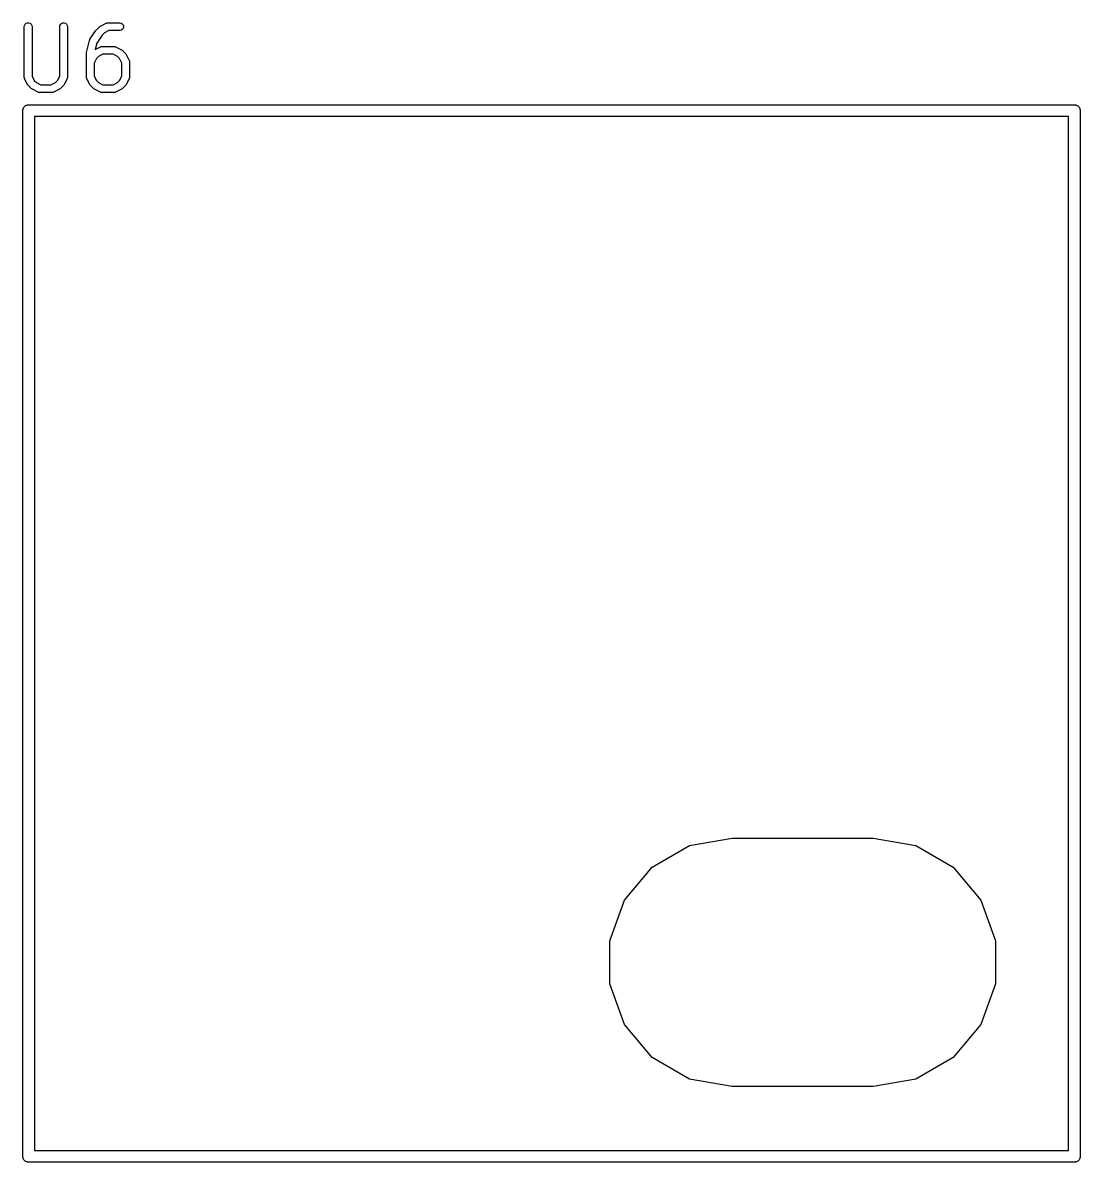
# Model space of a CAD drawing. Extents: x 101.3 to 133.5, y -168.4 to -100.4.
# Drawn here: x 101.33 to 114.95, y -156.47 to -141.79 of the extents above; entities that cross this region are included whole.
import ezdxf

# ---------------------------------------------------------------- set-up
doc = ezdxf.new("R2010")
doc.units = 0
doc.header["$MEASUREMENT"] = 0
doc.layers.add('BLACK', color=7, linetype='CONTINUOUS')

msp = doc.modelspace()

# ---------------------------------------------------------------- linework, layer by layer
at = {"layer": 'Black'}
for p, q in [((101.347, -141.84), (101.35, -141.823)), ((101.347, -142.488), (101.347, -141.84)), ((101.35, -141.823), (101.359, -141.808)), ((101.359, -141.808), (101.372, -141.797)), ((101.372, -141.797), (101.388, -141.791)), ((101.388, -141.791), (101.406, -141.791)), ((101.406, -141.791), (101.422, -141.797)), ((101.422, -141.797), (101.435, -141.808)), ((101.435, -141.808), (101.444, -141.823)), ((101.444, -141.823), (101.447, -141.84)), ((101.447, -141.84), (101.447, -142.476)), ((101.804, -141.84), (101.807, -141.823)), ((101.804, -142.476), (101.804, -141.84)), ((101.807, -141.823), (101.816, -141.808)), ((101.816, -141.808), (101.829, -141.797)), ((101.829, -141.797), (101.845, -141.791)), ((101.845, -141.791), (101.863, -141.791)), ((101.863, -141.791), (101.879, -141.797)), ((101.879, -141.797), (101.892, -141.808)), ((101.892, -141.808), (101.901, -141.823)), ((101.901, -141.823), (101.904, -141.84)), ((101.904, -141.84), (101.904, -142.488)), ((102.193, -142.003), (102.27, -141.888)), ((102.27, -141.888), (102.273, -141.885)), ((102.273, -141.885), (102.276, -141.881)), ((102.276, -141.881), (102.314, -141.843)), ((102.314, -141.843), (102.32, -141.838)), ((102.32, -141.838), (102.327, -141.833)), ((102.327, -141.833), (102.403, -141.795)), ((102.379, -141.919), (102.35, -141.948)), ((102.437, -141.89), (102.379, -141.919)), ((102.403, -141.795), (102.406, -141.794)), ((102.406, -141.794), (102.408, -141.793)), ((102.408, -141.793), (102.414, -141.792)), ((102.414, -141.792), (102.42, -141.79)), ((102.42, -141.79), (102.423, -141.791)), ((102.423, -141.791), (102.425, -141.79)), ((102.425, -141.79), (102.578, -141.79)), ((102.578, -141.89), (102.437, -141.89)), ((102.578, -141.79), (102.595, -141.793)), ((102.595, -141.887), (102.578, -141.89)), ((102.595, -141.793), (102.61, -141.802)), ((102.61, -141.878), (102.595, -141.887)), ((102.61, -141.802), (102.621, -141.815)), ((102.621, -141.865), (102.61, -141.878)), ((102.621, -141.815), (102.627, -141.831)), ((102.627, -141.849), (102.621, -141.865)), ((102.627, -141.831), (102.627, -141.849)), ((102.148, -142.171), (102.186, -142.018)), ((102.186, -142.018), (102.19, -142.011)), ((102.19, -142.011), (102.193, -142.003)), ((102.281, -142.051), (102.261, -142.133)), ((102.35, -141.948), (102.281, -142.051)), ((102.147, -142.183), (102.148, -142.177)), ((102.147, -142.488), (102.147, -142.183)), ((102.148, -142.177), (102.148, -142.171)), ((102.261, -142.133), (102.327, -142.1)), ((102.361, -142.195), (102.303, -142.224)), ((102.327, -142.1), (102.33, -142.099)), ((102.33, -142.099), (102.332, -142.098)), ((102.332, -142.098), (102.338, -142.097)), ((102.338, -142.097), (102.344, -142.095)), ((102.344, -142.095), (102.346, -142.095)), ((102.346, -142.095), (102.349, -142.095)), ((102.349, -142.095), (102.502, -142.095)), ((102.49, -142.195), (102.361, -142.195)), ((102.548, -142.224), (102.49, -142.195)), ((102.502, -142.095), (102.504, -142.095)), ((102.504, -142.095), (102.507, -142.095)), ((102.507, -142.095), (102.513, -142.097)), ((102.513, -142.097), (102.519, -142.098)), ((102.519, -142.098), (102.521, -142.099)), ((102.521, -142.099), (102.524, -142.1)), ((102.524, -142.1), (102.6, -142.138)), ((102.6, -142.138), (102.607, -142.143)), ((102.607, -142.143), (102.613, -142.148)), ((102.613, -142.148), (102.651, -142.186)), ((102.651, -142.186), (102.656, -142.192)), ((102.656, -142.192), (102.661, -142.199)), ((102.661, -142.199), (102.699, -142.275)), ((102.276, -142.251), (102.247, -142.309)), ((102.247, -142.309), (102.247, -142.476)), ((102.303, -142.224), (102.276, -142.251)), ((102.575, -142.251), (102.548, -142.224)), ((102.604, -142.309), (102.575, -142.251)), ((102.604, -142.476), (102.604, -142.309)), ((102.699, -142.275), (102.7, -142.278)), ((102.7, -142.278), (102.701, -142.28)), ((102.701, -142.28), (102.702, -142.286)), ((102.702, -142.286), (102.704, -142.291)), ((102.704, -142.291), (102.704, -142.294)), ((102.704, -142.294), (102.704, -142.297)), ((102.704, -142.297), (102.704, -142.488)), ((101.347, -142.49), (101.347, -142.488)), ((101.347, -142.493), (101.347, -142.49)), ((101.349, -142.499), (101.347, -142.493)), ((101.35, -142.505), (101.349, -142.499)), ((101.351, -142.507), (101.35, -142.505)), ((101.352, -142.51), (101.351, -142.507)), ((101.39, -142.586), (101.352, -142.51)), ((101.447, -142.476), (101.476, -142.534)), ((101.775, -142.534), (101.804, -142.476)), ((101.899, -142.51), (101.861, -142.586)), ((101.9, -142.507), (101.899, -142.51)), ((101.901, -142.505), (101.9, -142.507)), ((101.902, -142.499), (101.901, -142.505)), ((101.904, -142.493), (101.902, -142.499)), ((101.904, -142.488), (101.904, -142.49)), ((101.904, -142.49), (101.904, -142.493)), ((102.147, -142.49), (102.147, -142.488)), ((102.147, -142.493), (102.147, -142.49)), ((102.149, -142.499), (102.147, -142.493)), ((102.15, -142.505), (102.149, -142.499)), ((102.151, -142.507), (102.15, -142.505)), ((102.152, -142.51), (102.151, -142.507)), ((102.19, -142.586), (102.152, -142.51)), ((102.247, -142.476), (102.276, -142.534)), ((102.575, -142.534), (102.604, -142.476)), ((102.699, -142.51), (102.661, -142.586)), ((102.7, -142.507), (102.699, -142.51)), ((102.701, -142.505), (102.7, -142.507)), ((102.702, -142.499), (102.701, -142.505)), ((102.704, -142.493), (102.702, -142.499)), ((102.704, -142.488), (102.704, -142.49)), ((102.704, -142.49), (102.704, -142.493)), ((101.395, -142.593), (101.39, -142.586)), ((101.4, -142.599), (101.395, -142.593)), ((101.438, -142.637), (101.4, -142.599)), ((101.444, -142.642), (101.438, -142.637)), ((101.451, -142.647), (101.444, -142.642)), ((101.527, -142.685), (101.451, -142.647)), ((101.476, -142.534), (101.503, -142.561)), ((101.503, -142.561), (101.561, -142.59)), ((101.561, -142.59), (101.69, -142.59)), ((101.69, -142.59), (101.748, -142.561)), ((101.8, -142.647), (101.724, -142.685)), ((101.748, -142.561), (101.775, -142.534)), ((101.807, -142.642), (101.8, -142.647)), ((101.813, -142.637), (101.807, -142.642)), ((101.851, -142.599), (101.813, -142.637)), ((101.856, -142.593), (101.851, -142.599)), ((101.861, -142.586), (101.856, -142.593)), ((102.195, -142.593), (102.19, -142.586)), ((102.2, -142.599), (102.195, -142.593)), ((102.238, -142.637), (102.2, -142.599)), ((102.244, -142.642), (102.238, -142.637)), ((102.251, -142.647), (102.244, -142.642)), ((102.327, -142.685), (102.251, -142.647)), ((102.276, -142.534), (102.303, -142.561)), ((102.303, -142.561), (102.361, -142.59)), ((102.361, -142.59), (102.49, -142.59)), ((102.49, -142.59), (102.548, -142.561)), ((102.6, -142.647), (102.524, -142.685)), ((102.548, -142.561), (102.575, -142.534)), ((102.607, -142.642), (102.6, -142.647)), ((102.613, -142.637), (102.607, -142.642)), ((102.651, -142.599), (102.613, -142.637)), ((102.656, -142.593), (102.651, -142.599)), ((102.661, -142.586), (102.656, -142.593)), ((101.53, -142.686), (101.527, -142.685)), ((101.532, -142.687), (101.53, -142.686)), ((101.538, -142.688), (101.532, -142.687)), ((101.544, -142.69), (101.538, -142.688)), ((101.546, -142.69), (101.544, -142.69)), ((101.549, -142.69), (101.546, -142.69)), ((101.702, -142.69), (101.549, -142.69)), ((101.704, -142.69), (101.702, -142.69)), ((101.707, -142.69), (101.704, -142.69)), ((101.713, -142.688), (101.707, -142.69)), ((101.719, -142.687), (101.713, -142.688)), ((101.721, -142.686), (101.719, -142.687)), ((101.724, -142.685), (101.721, -142.686)), ((102.33, -142.686), (102.327, -142.685)), ((102.332, -142.687), (102.33, -142.686)), ((102.338, -142.688), (102.332, -142.687)), ((102.344, -142.69), (102.338, -142.688)), ((102.346, -142.69), (102.344, -142.69)), ((102.349, -142.69), (102.346, -142.69)), ((102.502, -142.69), (102.349, -142.69)), ((102.504, -142.69), (102.502, -142.69)), ((102.507, -142.69), (102.504, -142.69)), ((102.513, -142.688), (102.507, -142.69)), ((102.519, -142.687), (102.513, -142.688)), ((102.521, -142.686), (102.519, -142.687)), ((102.524, -142.685), (102.521, -142.686)), ((101.328, -142.922), (101.329, -142.916)), ((101.328, -156.392), (101.328, -142.922)), ((101.329, -142.909), (101.331, -142.903)), ((101.329, -142.916), (101.329, -142.909)), ((101.331, -142.903), (101.333, -142.896)), ((101.333, -142.896), (101.336, -142.891)), ((101.336, -142.891), (101.338, -142.884)), ((101.338, -142.884), (101.342, -142.879)), ((101.342, -142.879), (101.346, -142.874)), ((101.346, -142.874), (101.351, -142.87)), ((101.351, -142.87), (101.355, -142.865)), ((101.355, -142.865), (101.36, -142.861)), ((101.36, -142.861), (101.365, -142.857)), ((101.365, -142.857), (101.372, -142.855)), ((101.372, -142.855), (101.377, -142.852)), ((101.377, -142.852), (101.384, -142.85)), ((101.384, -142.85), (101.39, -142.848)), ((101.39, -142.848), (101.397, -142.848)), ((101.397, -142.848), (101.403, -142.847)), ((101.403, -142.847), (114.873, -142.847)), ((114.873, -142.847), (114.879, -142.848)), ((114.879, -142.848), (114.886, -142.848)), ((114.886, -142.848), (114.892, -142.85)), ((114.892, -142.85), (114.899, -142.852)), ((114.899, -142.852), (114.904, -142.855)), ((114.904, -142.855), (114.91, -142.857)), ((114.91, -142.857), (114.916, -142.861)), ((114.916, -142.861), (114.921, -142.865)), ((114.921, -142.865), (114.925, -142.87)), ((114.925, -142.87), (114.93, -142.874)), ((114.93, -142.874), (114.934, -142.879)), ((114.934, -142.879), (114.938, -142.884)), ((114.938, -142.884), (114.94, -142.891)), ((114.94, -142.891), (114.943, -142.896)), ((114.943, -142.896), (114.945, -142.903)), ((114.945, -142.903), (114.947, -142.909)), ((114.947, -142.909), (114.947, -142.916)), ((114.947, -142.916), (114.948, -142.922)), ((114.948, -142.922), (114.948, -156.392)), ((101.478, -142.997), (101.478, -156.317)), ((114.798, -142.997), (101.478, -142.997)), ((114.798, -156.317), (114.798, -142.997)), ((109.916, -152.388), (110.463, -152.292)), ((110.463, -152.292), (112.283, -152.292)), ((112.283, -152.292), (112.83, -152.388)), ((109.435, -152.666), (109.916, -152.388)), ((112.83, -152.388), (113.311, -152.666)), ((109.078, -153.092), (109.435, -152.666)), ((113.311, -152.666), (113.668, -153.092)), ((108.888, -153.614), (109.078, -153.092)), ((113.668, -153.092), (113.858, -153.614)), ((108.888, -154.17), (108.888, -153.614)), ((113.858, -153.614), (113.858, -154.17)), ((109.078, -154.692), (108.888, -154.17)), ((113.858, -154.17), (113.668, -154.692)), ((109.435, -155.118), (109.078, -154.692)), ((113.668, -154.692), (113.311, -155.118)), ((109.916, -155.396), (109.435, -155.118)), ((113.311, -155.118), (112.83, -155.396)), ((110.463, -155.492), (109.916, -155.396)), ((112.83, -155.396), (112.283, -155.492)), ((112.283, -155.492), (110.463, -155.492)), ((101.329, -156.398), (101.328, -156.392)), ((101.329, -156.405), (101.329, -156.398)), ((101.331, -156.411), (101.329, -156.405)), ((101.333, -156.418), (101.331, -156.411)), ((101.336, -156.423), (101.333, -156.418)), ((101.338, -156.429), (101.336, -156.423)), ((101.342, -156.435), (101.338, -156.429)), ((101.346, -156.44), (101.342, -156.435)), ((101.351, -156.444), (101.346, -156.44)), ((101.355, -156.449), (101.351, -156.444)), ((101.36, -156.453), (101.355, -156.449)), ((101.365, -156.457), (101.36, -156.453)), ((101.478, -156.317), (114.798, -156.317)), ((114.916, -156.453), (114.91, -156.457)), ((114.921, -156.449), (114.916, -156.453)), ((114.925, -156.444), (114.921, -156.449)), ((114.93, -156.44), (114.925, -156.444)), ((114.934, -156.435), (114.93, -156.44)), ((114.938, -156.429), (114.934, -156.435)), ((114.94, -156.423), (114.938, -156.429)), ((114.943, -156.418), (114.94, -156.423)), ((114.945, -156.411), (114.943, -156.418)), ((114.947, -156.405), (114.945, -156.411)), ((114.948, -156.392), (114.947, -156.398)), ((114.947, -156.398), (114.947, -156.405)), ((101.372, -156.459), (101.365, -156.457)), ((101.377, -156.462), (101.372, -156.459)), ((101.384, -156.464), (101.377, -156.462)), ((101.39, -156.466), (101.384, -156.464)), ((101.397, -156.466), (101.39, -156.466)), ((101.403, -156.467), (101.397, -156.466)), ((114.873, -156.467), (101.403, -156.467)), ((114.879, -156.466), (114.873, -156.467)), ((114.886, -156.466), (114.879, -156.466)), ((114.892, -156.464), (114.886, -156.466)), ((114.899, -156.462), (114.892, -156.464)), ((114.904, -156.459), (114.899, -156.462)), ((114.91, -156.457), (114.904, -156.459))]:
    msp.add_line(p, q, dxfattribs=at)

doc.saveas('drawing.dxf')
